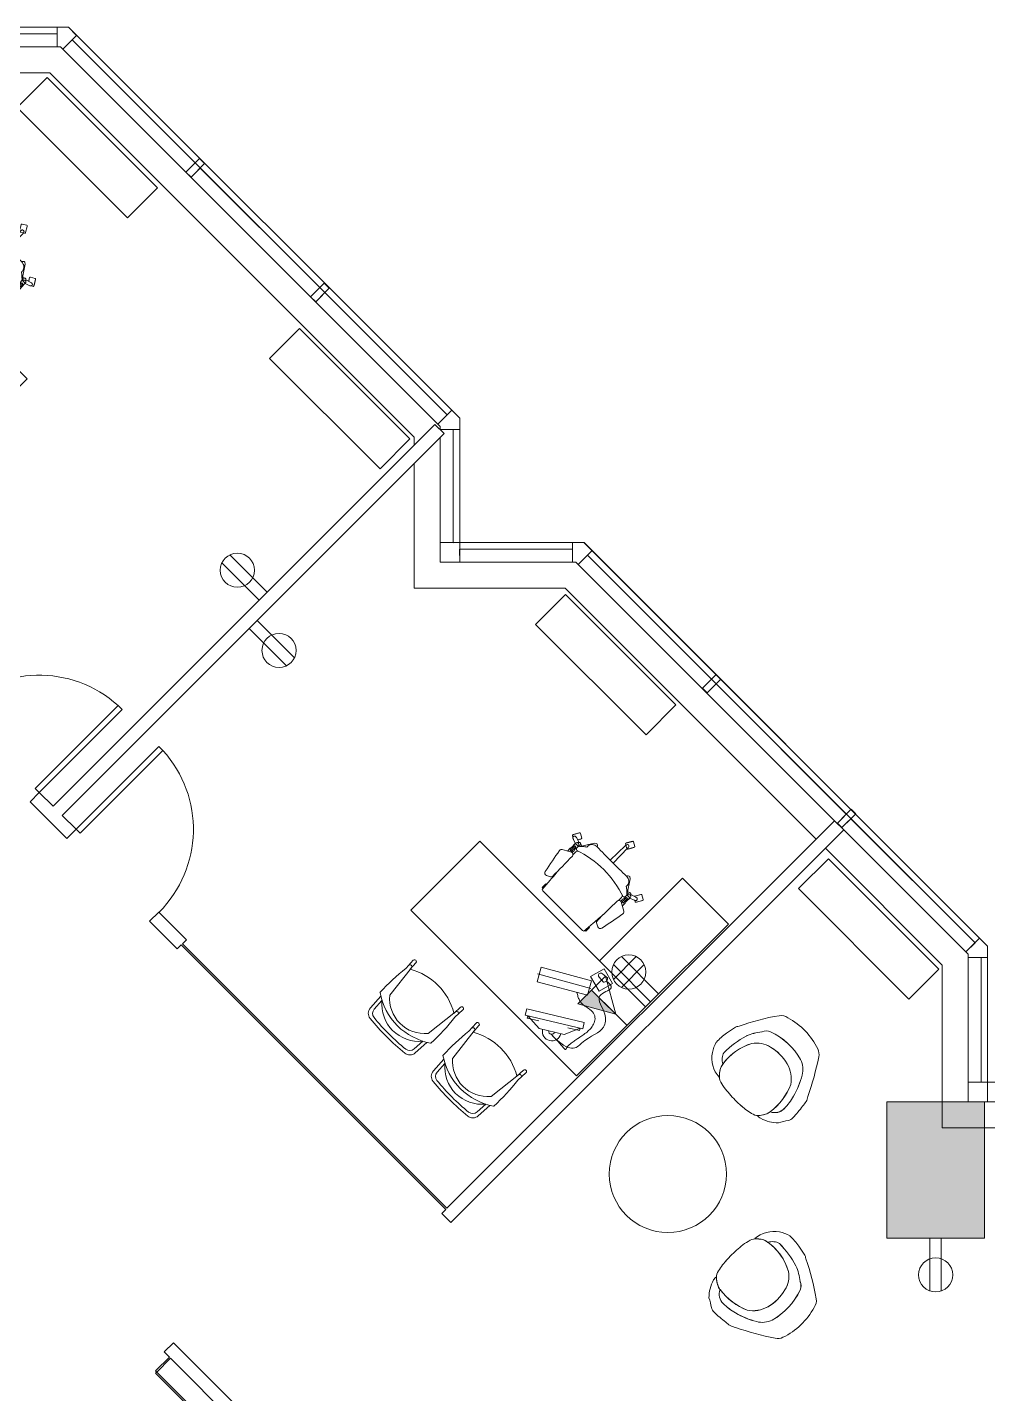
# Model space of a CAD drawing. Header units: inches. Extents: x 1 to 4591, y -953 to 1388.
# Drawn here: x 2935.6 to 3230.8, y 283 to 703.1 of the extents above; entities that cross this region are included whole.
import ezdxf

# ---------------------------------------------------------------- set-up
doc = ezdxf.new("R2010")
doc.units = ezdxf.units.IN
doc.header["$MEASUREMENT"] = 0
for name, color, linetype, lineweight in [('4th Floor Revit Background_dwg', 8, 'Continuous', 9), ('8309_BB$0$BB_COL_FILL', 7, 'Continuous', 9), ('A-ANNO-NOTE', 131, 'Continuous', 20), ('A-DOOR', 31, 'Continuous', 9), ('A-EXIST-GLAZ', 7, 'Continuous', 9), ('A-EXIST-WALL-INT', 7, 'Continuous', 9), ('A-FLOR', 192, 'Continuous', 13), ('A-WALL', 113, 'Continuous', 50), ('I-FURN', 30, 'Continuous', 9), ('I-WALL', 2, 'Continuous', 9), ('M-EXIST-HEAT', 7, 'Continuous', 9)]:
    doc.layers.add(name, color=color, linetype=linetype, lineweight=lineweight)

# ---------------------------------------------------------------- blocks, each defined once
blk = doc.blocks.new('Table - Circle - Adjustable Size - Table - Circle - Adjustable Size-1801203-4th Floor New Construction - Tel_Data_Elec Plan')
at = {"layer": 'I-FURN'}
blk.add_circle((0, 0), 18, dxfattribs=at)
blk = doc.blocks.new('Chairs - Lounge 4-553625-4th Floor New Construction - Tel_Data_Elec Plan')
at = {"layer": 'I-FURN'}
for p, q in [((-9.08, -12.7), (-8.33, -13.61)), ((-8.33, -13.61), (-8.3, -13.64))]:
    blk.add_line(p, q, dxfattribs=at)
for centre, radius, start, end in [((45.23, -25.8), 66.26, 144.3918, 155.3949), ((-5.77, 10.73), 3.52, 98.3874, 144.3918), ((-0.05, -6.51), 21.65, 71.0188, 106.742), ((5.77, 10.42), 3.74, 33.4312, 71.0188), ((0.05, -11.59), 20.25, 74.1406, 110.3529), ((0.05, -11.6), 20.25, 74.1406, 110.3529), ((-74.25, -42.41), 99.63, 26.1433, 33.4312), ((3.77, -4.76), 16.28, 140.8002, 158.494), ((3.78, -4.76), 16.28, 140.8002, 158.494), ((-5.92, 4.49), 3.1, 110.3529, 160.4376), ((-5.91, 4.48), 3.1, 110.3529, 160.4376), ((-0.06, -9.81), 14.35, 75.2531, 104.7355), ((-0.05, -9.81), 14.35, 75.2531, 104.7355), ((3.33, 1.33), 6.93, 30.5878, 71.0324), ((3.33, 1.33), 6.93, 30.5878, 71.0324), ((-13.03, -8.34), 25.94, 15.0461, 30.5878), ((-13.04, -8.34), 25.94, 15.0461, 30.5878), ((-130.41, 20.01), 116.35, 348.8783, 350.3362), ((-13.42, 0.09), 2.33, 133.1703, 170.3362), ((19.8, -7.82), 32.45, 163.841, 178.866), ((19.81, -7.83), 32.45, 163.841, 178.866), ((6.22, -7.25), 16.79, 151.2669, 192.7111), ((6.22, -7.26), 16.79, 151.2669, 189.3622), ((-2, -3.64), 7.89, 102.5049, 145.6069), ((-1.99, -3.64), 7.89, 102.5049, 145.6069), ((1.2, -4.91), 9.29, 34.3536, 75.0604), ((1.21, -4.91), 9.29, 34.3536, 75.0604), ((-9.13, -7.49), 19.63, 352.8428, 23.4985), ((-9.13, -7.5), 19.63, 352.5474, 23.4985), ((10.43, -1.65), 5.7, 358.8768, 33.473), ((-0.26, -5.58), 16.29, 168.8783, 183.7461), ((-6.59, -6.61), 19.28, 0.8133, 15.0461), ((-6.6, -6.61), 19.28, 0.8133, 15.0461), ((-24.87, -7.87), 41.45, 1.9963, 8.4684), ((-6.51, -3.96), 10.37, 194.9898, 213.6359), ((-8.33, -5.99), 4.48, 195.4776, 243.256), ((-8.32, -5.99), 4.48, 195.4776, 243.1464), ((8.68, -6.4), 4.01, 294.5132, 0.8133), ((8.67, -6.39), 4.01, 294.816, 0.8133), ((32.03, -18.99), 19.35, 145.4713, 154.4495), ((13.9, -6.52), 2.66, 325.4713, 1.9963), ((-7.76, -4.79), 8.87, 213.6359, 266.4655), ((-6.26, -9.72), 4.09, 183.7158, 226.5658), ((-3.59, -8.11), 7.16, 203.3216, 236.8804), ((1.35, -7.04), 9.64, 316.6128, 331.4668), ((4.47, -9.06), 5.94, 318.1987, 351.4746), ((6.49, -2.59), 11.41, 286.059, 315.1062), ((5.74, -9.43), 4.65, 331.4668, 352.5282), ((-1.92, 2.36), 17.39, 251.2811, 268.2874), ((0.28, 18.78), 33.92, 265.4045, 274.2799), ((1.79, 4.76), 19.82, 272.9374, 285.6493), ((6.23, -11.27), 3.19, 286.597, 326.7992), ((8.74, -10.4), 3.28, 263.4518, 286.059)]:
    blk.add_arc(centre, radius, start, end, dxfattribs=at)
blk = doc.blocks.new('Single-Flush - 36_ x 96_-1532445-4th Floor New Construction - Tel_Data_Elec Plan')
at = {"layer": 'A-DOOR', "color": 250, "lineweight": 20}
for p, q in [((16.25, 2), (16.25, 38.02)), ((18, 38.02), (16.25, 38.02)), ((18, 2), (18, 38.02)), ((18, 2), (16.25, 2))]:
    blk.add_line(p, q, dxfattribs=at)
at = {"layer": 'A-DOOR'}
blk.add_arc((18, 2), 36.07, 92.7812, 180, dxfattribs=at)
blk = doc.blocks.new('Single-Flush - 36_ x 96_-1525938-4th Floor New Construction - Tel_Data_Elec Plan')
at = {"layer": 'A-DOOR', "color": 250, "lineweight": 20}
for p, q in [((16.25, -2), (16.25, -38.02)), ((18, -2), (16.25, -2)), ((18, -2), (18, -38.02)), ((18, -38.02), (16.25, -38.02))]:
    blk.add_line(p, q, dxfattribs=at)
at = {"layer": 'A-DOOR'}
blk.add_arc((18, -2), 36.07, 180, 267.2188, dxfattribs=at)
blk = doc.blocks.new('Office Desk Groups - Office Desk 1-562618-4th Floor New Construction - Tel_Data_Elec Plan')
at = {"layer": 'I-FURN'}
for p, q in [((-36, 36), (-36, 0)), ((-16, 36), (-36, 36)), ((-16, 0), (-16, 36)), ((2.22, 30.42), (1.16, 32.26)), ((1.17, 32.16), (1.2, 32.18)), ((2.13, 30.49), (1.17, 32.16)), ((1.23, 32.53), (2.52, 33.28)), ((2.17, 30.51), (2.13, 30.49)), ((2.28, 24.2), (2.42, 30.74)), ((3.45, 30.9), (2.49, 30.35)), ((2.79, 33.2), (3.85, 31.37)), ((2.84, 33.12), (2.87, 33.14)), ((2.87, 33.14), (3.84, 31.47)), ((3.78, 31.09), (3.45, 30.9)), ((3.6, 24.2), (3.46, 30.74)), ((3.84, 31.47), (3.8, 31.45)), ((-11.16, 20.71), (-12.22, 22.54)), ((-12.2, 22.44), (-12.17, 22.46)), ((-11.24, 20.77), (-12.2, 22.44)), ((-12.14, 22.82), (-10.85, 23.56)), ((-10.58, 23.49), (-9.52, 21.65)), ((-10.53, 23.41), (-10.5, 23.43)), ((-10.5, 23.43), (-9.53, 21.75)), ((-8.31, 21.25), (-9.97, 21.75)), ((-9.53, 21.75), (-9.57, 21.73)), ((-8.16, 21.4), (-8.77, 20.78)), ((-6.97, 21.15), (-7.88, 21.44)), ((-7.32, 20.61), (-4.77, 24.49)), ((-4.77, 24.49), (-4.26, 24.91)), ((10.65, 24.49), (10.13, 24.91)), ((13.2, 20.61), (10.65, 24.49)), ((12.84, 21.15), (13.75, 21.44)), ((14.03, 21.4), (14.64, 20.78)), ((14.19, 21.25), (15.84, 21.75)), ((15.11, 21.53), (14.53, 22.54)), ((14.54, 22.44), (14.58, 22.46)), ((15.08, 21.51), (14.54, 22.44)), ((14.6, 22.82), (15.89, 23.56)), ((16.16, 23.49), (17.22, 21.65)), ((16.21, 23.41), (16.25, 23.43)), ((16.25, 23.43), (17.21, 21.75)), ((17.15, 21.38), (16.69, 21.11)), ((17.21, 21.75), (17.18, 21.73)), ((-11.2, 20.79), (-11.24, 20.77)), ((-10.51, 20.85), (-10.88, 20.63)), ((-8.94, 20.28), (-10.29, 20.75)), ((-9.01, 18.07), (-8.99, 16.92)), ((-8.91, 18.55), (-8.94, 20.36)), ((-8.86, 20.33), (-8.87, 19.4)), ((-8.87, 19.4), (-8.53, 19.4)), ((-7.56, 20.33), (-8.86, 20.33)), ((-8.57, 18.91), (-8.56, 17.65)), ((-8.53, 19.67), (-8.53, 17.7)), ((-8.07, 19.67), (-8.53, 19.67)), ((-8.07, 17.73), (-8.07, 19.67)), ((-8.07, 19.39), (-7.53, 19.39)), ((-8.04, 18.93), (-8.06, 17.7)), ((-7.74, 18.63), (-7.75, 19.39)), ((-7.63, 18.4), (-7.61, 18.07)), ((-7.61, 18.07), (-7.62, 17.56)), ((-7.34, 20.57), (-7.32, 20.61)), ((-6.98, 18.3), (-6.99, 17.3)), ((12.86, 18.3), (12.87, 17.3)), ((13.22, 20.57), (13.2, 20.61)), ((13.95, 19.39), (13.41, 19.39)), ((13.44, 20.33), (14.73, 20.33)), ((13.5, 18.4), (13.49, 18.07)), ((13.49, 18.07), (13.5, 17.56)), ((13.61, 18.63), (13.62, 19.39)), ((13.91, 18.93), (13.93, 17.7)), ((13.95, 19.67), (14.4, 19.67)), ((13.95, 17.73), (13.95, 19.67)), ((14.4, 19.67), (14.4, 17.7)), ((14.74, 19.4), (14.4, 19.4)), ((14.44, 18.91), (14.44, 17.65)), ((14.73, 20.33), (14.74, 19.4)), ((14.78, 18.55), (14.81, 20.36)), ((14.81, 20.28), (16.17, 20.75)), ((14.88, 18.07), (14.87, 16.92)), ((-6.56, 5.03), (-6.41, 5.03)), ((-6.56, 3.46), (-6.56, 5.03)), ((-6.41, 5.03), (-6.41, 3.46)), ((-6.4, 6.79), (-6.13, 3)), ((12.01, 3), (12.28, 6.79)), ((12.28, 5.03), (12.28, 3.46)), ((12.44, 5.03), (12.28, 5.03)), ((12.44, 3.46), (12.44, 5.03)), ((-6.41, 3.46), (-6.56, 3.46)), ((-6.13, 3), (-5.67, 2.87)), ((-5.67, 2.87), (11.55, 2.87)), ((11.55, 2.87), (12.01, 3)), ((12.28, 3.46), (12.44, 3.46)), ((-36, 0), (-16, 0)), ((-36, 0), (-36, -30)), ((36, 0), (-36, 0)), ((-23.75, -2.08), (-18.72, -0.7)), ((-22.48, -6.72), (-23.75, -2.08)), ((-21.46, -3.8), (-19.5, -3.62)), ((-19.46, -2.22), (-21.4, -1.92)), ((-18.72, -0.7), (-17.45, -5.34)), ((36, -30), (36, 0)), ((-17.45, -5.34), (-22.48, -6.72)), ((-20.86, -10.1), (-18.53, -6.07)), ((-5.33, -16.35), (-20.07, -7.94)), ((-18.53, -6.07), (-4.67, -14.07)), ((-7, -18.11), (-20.86, -10.1)), ((-26.03, -16.73), (-27.08, -18.43)), ((-10.6, -26.26), (-26.03, -16.73)), ((-4.67, -14.07), (-7, -18.11)), ((-27.08, -18.43), (-11.65, -27.96)), ((-26.8, -19.46), (-26.42, -18.84)), ((-23.63, -21.42), (-26.8, -19.46)), ((-26.42, -18.84), (-24.3, -23.68)), ((-24.3, -23.68), (-17.59, -27.82)), ((-17.59, -27.82), (-12.31, -27.55)), ((-12.69, -28.17), (-15.87, -26.21)), ((-12.31, -27.55), (-12.69, -28.17)), ((-11.65, -27.96), (-10.6, -26.26)), ((-36, -30), (36, -30)), ((-24.36, -40.36), (-24.19, -43.67)), ((-23.24, -40.3), (-23.1, -43)), ((-3.84, -40.3), (-3.98, -43)), ((-2.72, -40.36), (-2.89, -43.67)), ((3.02, -40.36), (3.19, -43.67)), ((4.14, -40.3), (4.28, -43)), ((23.53, -40.3), (23.39, -43)), ((24.66, -40.36), (24.48, -43.67)), ((-23.13, -42.4), (-21.88, -53.04)), ((-3.95, -42.4), (-5.2, -53.04)), ((4.25, -42.4), (5.5, -53.04)), ((23.42, -42.4), (22.17, -53.04)), ((-23.56, -55.25), (-23.31, -60.03)), ((-22.4, -55.89), (-22.21, -59.45)), ((-4.68, -55.89), (-4.87, -59.45)), ((-3.52, -55.25), (-3.77, -60.03)), ((3.82, -55.25), (4.07, -60.03)), ((4.98, -55.89), (5.16, -59.45)), ((22.7, -55.89), (22.51, -59.45)), ((23.85, -55.25), (23.61, -60.03))]:
    blk.add_line(p, q, dxfattribs=at)
for centre, radius, start, end in [((1.33, 32.36), 0.2, 120, 210), ((2.39, 30.52), 0.2, 209.8466, 275.235), ((2.39, 30.52), 0.2, 275.235, 299.8607), ((3.94, 30.71), 1.53, 164.4505, 178.7927), ((3.03, 30.97), 0.583, 134.254, 164.4505), ((2.62, 33.1), 0.2, 30, 120.1357), ((2.94, 31.06), 0.445, 45.7229, 134.2771), ((2.84, 30.97), 0.583, 15.5495, 45.746), ((1.93, 30.71), 1.53, 1.2073, 15.5495), ((3.68, 31.27), 0.2, 299.8643, 30), ((-12.04, 22.64), 0.2, 119.832, 210), ((-10.43, 21.35), 0.445, 117.8208, 206.0638), ((-10.75, 23.39), 0.2, 30, 120), ((-10.31, 21.41), 0.583, 206.0911, 236.3507), ((-10.37, 21.23), 0.583, 87.4248, 117.8208), ((-10.41, 20.28), 1.53, 73.2073, 87.502), ((-9.69, 21.55), 0.2, 15.1327, 29.8705), ((-7.98, 21.13), 0.323, 29.6621, 124.4716), ((-8.44, 20.75), 0.922, 9.6607, 36.4682), ((-10.83, 25.13), 5.75, 305.3709, 317.4948), ((-2.8, 17.21), 5.54, 121.0187, 133.18), ((-20.88, 22.9), 15.26, 356.4473, 358.5687), ((-3.38, 22.1), 2.29, 134.5977, 169.3918), ((-3.26, 21.43), 2.87, 95.705, 127.0086), ((-4.41, 23.8), 1.12, 25.6219, 82.0752), ((2.94, 269.32), 245.12, 268.4848, 271.5152), ((10.28, 23.8), 1.12, 97.9248, 154.3781), ((9.13, 21.43), 2.87, 52.9914, 84.295), ((9.26, 22.1), 2.29, 10.6082, 45.4023), ((26.76, 22.9), 15.26, 181.4313, 183.5527), ((8.67, 17.21), 5.54, 46.82, 58.9813), ((16.71, 25.13), 5.75, 222.5052, 234.6291), ((14.31, 20.75), 0.922, 143.5318, 170.3393), ((13.85, 21.13), 0.323, 55.5284, 150.3379), ((14.7, 22.64), 0.2, 119.8879, 210), ((16.29, 20.28), 1.53, 92.498, 106.7927), ((15.99, 23.39), 0.2, 30, 120), ((16.25, 21.23), 0.583, 62.1792, 92.5752), ((16.19, 21.41), 0.583, 303.4497, 333.9089), ((16.31, 21.35), 0.445, 333.9362, 62.1792), ((17.05, 21.55), 0.2, 300, 30.2094), ((-10.98, 20.81), 0.2, 210, 299.888), ((-9.79, 22.2), 1.53, 236.4124, 250.7927), ((4.23, -7.95), 28.17, 115.3981, 121.4567), ((-8.12, 18.14), 0.887, 120.1857, 184.8367), ((-8.34, 20.37), 0.593, 84.0219, 180.9117), ((-8.27, 17.21), 0.533, 66.9672, 123.7509), ((-8.27, 17.27), 0.5, 67.0573, 121.4674), ((-8.42, 20.31), 0.657, 1.3207, 77.9642), ((-8.55, 18.11), 0.971, 17.6225, 57.9495), ((-7.54, 16.85), 0.711, 2.0473, 115.4842), ((-6.62, 19.89), 1.04, 148.1398, 233.8639), ((-8.76, 20.66), 1.25, 346.3769, 10.9189), ((2.94, -10.67), 31.42, 71.1164, 108.8836), ((-5.15, 18.21), 1.84, 146.599, 177.2887), ((-162.31, 11.32), 155.58, 358.8191, 2.0473), ((11.03, 18.21), 1.84, 2.7113, 33.401), ((168.19, 11.32), 155.58, 177.9527, 181.1809), ((13.42, 16.85), 0.711, 64.5158, 177.9527), ((12.49, 19.89), 1.04, 306.1361, 31.8602), ((14.63, 20.66), 1.25, 169.0811, 193.6231), ((14.43, 18.11), 0.971, 122.0505, 162.3775), ((14.29, 20.31), 0.657, 102.0358, 178.6793), ((1.64, -7.95), 28.17, 58.5497, 64.6019), ((14.14, 17.21), 0.533, 56.2491, 113.0328), ((14.14, 17.27), 0.5, 58.5326, 112.9427), ((14.22, 20.37), 0.593, 359.0883, 95.9781), ((14, 18.14), 0.887, 355.1633, 59.8143), ((15.66, 22.2), 1.53, 289.2073, 303.5114), ((-10.08, 15.44), 0.749, 121.5732, 189.0231), ((163.02, 43.86), 176.17, 189.3216, 191.8621), ((-157.15, 43.86), 176.17, 348.1407, 350.6784), ((15.95, 15.44), 0.749, 350.9769, 58.6662), ((258.68, 28.75), 265.99, 183.7702, 184.7367), ((-252.8, 28.75), 265.99, 355.2633, 356.2298), ((-8.54, 7.83), 0.859, 192.1424, 292.8427), ((-12.14, 16.39), 10.15, 292.7913, 299.9233), ((-7.38, 8.13), 0.615, 299.9233, 358.8191), ((-5.85, 5.21), 0.589, 197.5488, 225.5119), ((11.72, 5.21), 0.589, 314.4881, 342.4512), ((13.26, 8.13), 0.615, 181.1809, 240.0767), ((18.01, 16.39), 10.15, 240.0767, 247.2087), ((14.42, 7.83), 0.859, 247.1573, 348.4211), ((-5.85, 3.28), 0.589, 125.1062, 162.4512), ((11.72, 3.28), 0.589, 17.5488, 54.8938), ((-20.73, -2.88), 1.17, 124.8247, 231.514), ((-19.4, -2.93), 0.703, 261.9725, 94.3662), ((-20.94, -25.75), 2.88, 148.3037, 328.3037), ((-20.94, -25.75), 0.885, 148.3037, 328.3037), ((-23.8, -40.33), 0.562, 2.9778, 182.9778), ((-23.69, -42.45), 0.572, 355.8841, 161.2764), ((-13.54, -59.54), 19.11, 60.1223, 119.8777), ((-3.39, -42.44), 0.567, 14.9433, 184.8841), ((-3.28, -40.33), 0.562, 357.0222, 177.0222), ((3.58, -40.33), 0.562, 2.9778, 182.9778), ((3.68, -42.45), 0.572, 355.8841, 161.2764), ((13.84, -59.54), 19.11, 60.1223, 119.8777), ((23.98, -42.44), 0.567, 14.9433, 184.8841), ((24.09, -40.33), 0.563, 357.0222, 177.0222), ((47.43, -51.82), 72.08, 173.5103, 182.1673), ((-74.51, -51.82), 72.08, 357.8327, 6.4897), ((74.81, -51.82), 72.08, 173.5103, 182.1673), ((-47.14, -51.82), 72.08, 357.8327, 6.4897), ((-24.47, -54.52), 0.125, 190.6864, 235.967), ((-21.75, -53.03), 0.125, 186.4009, 220.1387), ((-13.53, -46.09), 10.88, 220.1387, 269.938), ((-13.55, -46.09), 10.88, 270.062, 319.8613), ((-5.33, -53.03), 0.125, 319.8613, 353.5991), ((-2.6, -54.52), 0.125, 304.033, 349.3136), ((2.9, -54.52), 0.125, 190.6864, 235.967), ((5.62, -53.03), 0.125, 186.4009, 220.1387), ((13.85, -46.09), 10.88, 220.1387, 269.938), ((13.82, -46.09), 10.88, 270.062, 319.8613), ((22.05, -53.03), 0.125, 319.8613, 353.5991), ((24.77, -54.52), 0.125, 304.033, 349.3136), ((-13.34, -38.03), 20.02, 235.967, 269.4206), ((-13.4, -48.43), 11.69, 219.6744, 269.3381), ((-13.74, -38.03), 20.02, 270.5794, 304.033), ((-13.67, -48.43), 11.69, 270.6619, 320.3256), ((14.04, -38.03), 20.02, 235.967, 269.4206), ((13.97, -48.43), 11.69, 219.6744, 269.3381), ((13.63, -38.03), 20.02, 270.5794, 304.033), ((13.7, -48.43), 11.69, 270.6619, 320.3256), ((-20.81, -59.91), 2.5, 182.9778, 264.2145), ((-20.22, -59.35), 2, 182.9778, 264.2191), ((-13.44, 12.82), 75.59, 264.2145, 269.9285), ((-13.44, 7.53), 69.22, 264.2191, 269.9219), ((-13.63, 7.53), 69.22, 270.0781, 275.7809), ((-13.63, 12.82), 75.59, 270.0715, 275.7855), ((-6.86, -59.35), 2, 275.7809, 357.0222), ((-6.27, -59.91), 2.5, 275.7855, 357.0222), ((6.56, -59.91), 2.5, 182.9778, 264.2145), ((7.16, -59.35), 2, 182.9778, 264.2191), ((13.93, 12.82), 75.59, 264.2145, 269.9285), ((13.93, 7.53), 69.22, 264.2191, 269.9219), ((13.74, 7.53), 69.22, 270.0781, 275.7809), ((13.74, 12.82), 75.59, 270.0715, 275.7855), ((20.51, -59.35), 2, 275.7809, 357.0222), ((21.11, -59.91), 2.5, 275.7855, 357.0222)]:
    blk.add_arc(centre, radius, start, end, dxfattribs=at)
for points, knots in [([(-21.43, -26.49), (-30.11, -26.7), (-29.36, -19.53), (-32.64, -14.29), (-28.66, -9.55), (-21.77, -8.98), (-25.67, -2.68), (-23.02, -2.75), (-21.9, -2.85)], [0, 0, 0, 0, 4.203758, 11.310205, 15.301003, 21.109862, 25.639067, 29.008441, 29.008441, 29.008441, 29.008441]), ([(-21.43, -26.49), (-21.7, -26.49), (-22.24, -26.5), (-23.05, -26.52), (-23.85, -26.55), (-24.52, -26.57), (-25.06, -26.6), (-25.47, -26.62), (-25.87, -26.65), (-26.2, -26.67), (-26.47, -26.68), (-26.67, -26.7), (-26.88, -26.71), (-27.08, -26.73), (-27.25, -26.74), (-27.38, -26.74), (-27.48, -26.74), (-27.58, -26.74), (-27.67, -26.74), (-27.74, -26.74), (-27.79, -26.74), (-27.83, -26.73), (-27.86, -26.71), (-27.87, -26.7), (-27.89, -26.69), (-27.91, -26.66), (-27.92, -26.63), (-27.93, -26.61), (-27.93, -26.6), (-27.93, -26.57), (-27.92, -26.54), (-27.91, -26.5), (-27.88, -26.44), (-27.86, -26.37), (-27.83, -26.29), (-27.8, -26.21), (-27.77, -26.13), (-27.75, -26.05), (-27.72, -25.97), (-27.7, -25.86), (-27.66, -25.66), (-27.63, -25.38), (-27.63, -25.03), (-27.65, -24.69), (-27.68, -24.35), (-27.74, -23.9), (-27.84, -23.33), (-27.96, -22.66), (-28.09, -21.99), (-28.23, -21.28), (-28.38, -20.54), (-28.52, -19.76), (-28.64, -18.98), (-28.73, -18.19), (-28.78, -17.4), (-28.75, -16.34), (-28.56, -15.26), (-28.12, -14.24), (-27.6, -13.53), (-27.02, -13.07), (-26.5, -12.81), (-25.94, -12.64), (-25.21, -12.58), (-24.04, -12.7), (-22.99, -12.95), (-22, -13.09), (-21.48, -13.12), (-21.07, -13.1), (-20.66, -13.04), (-20.16, -12.92), (-19.58, -12.7), (-18.84, -12.33), (-18.31, -12.01), (-17.96, -11.78)], [0, 0, 0, 0, 0.067284, 0.134569, 0.201853, 0.269138, 0.30278, 0.336422, 0.370065, 0.403707, 0.420528, 0.437349, 0.45417, 0.470991, 0.487812, 0.496223, 0.504633, 0.513044, 0.521455, 0.52566, 0.529865, 0.53407, 0.536173, 0.537224, 0.538276, 0.541842, 0.545408, 0.546299, 0.547191, 0.548974, 0.55254, 0.556106, 0.559673, 0.566805, 0.573937, 0.581069, 0.588202, 0.595334, 0.602466, 0.609598, 0.623863, 0.652392, 0.680921, 0.70945, 0.737979, 0.766508, 0.823567, 0.880625, 0.937683, 0.994741, 1.060748, 1.126755, 1.192761, 1.258768, 1.324774, 1.390781, 1.522794, 1.595685, 1.668576, 1.741467, 1.777913, 1.814358, 1.887249, 1.96014, 2.105922, 2.157559, 2.209196, 2.235015, 2.260833, 2.312471, 2.364108, 2.415745, 2.519019, 2.519019, 2.519019, 2.519019])]:
    blk.add_open_spline(points, degree=3, knots=knots, dxfattribs=at)
blk = doc.blocks.new('Office Desk Groups - Office Desk 1-1537641-4th Floor New Construction - Tel_Data_Elec Plan')
at = {"layer": 'I-FURN'}
for p, q in [((-23.56, 55.25), (-23.31, 60.03)), ((-22.4, 55.89), (-22.21, 59.45)), ((-4.68, 55.89), (-4.87, 59.45)), ((-3.52, 55.25), (-3.77, 60.03)), ((3.82, 55.25), (4.07, 60.03)), ((4.98, 55.89), (5.16, 59.45)), ((22.7, 55.89), (22.51, 59.45)), ((23.85, 55.25), (23.61, 60.03)), ((-23.13, 42.4), (-21.88, 53.04)), ((-3.95, 42.4), (-5.2, 53.04)), ((4.25, 42.4), (5.5, 53.04)), ((23.42, 42.4), (22.17, 53.04)), ((-24.36, 40.36), (-24.19, 43.67)), ((-23.24, 40.3), (-23.1, 43)), ((-3.84, 40.3), (-3.98, 43)), ((-2.72, 40.36), (-2.89, 43.67)), ((3.02, 40.36), (3.19, 43.67)), ((4.14, 40.3), (4.28, 43)), ((23.53, 40.3), (23.39, 43)), ((24.66, 40.36), (24.48, 43.67)), ((-36, 0), (-36, 30)), ((-36, 30), (36, 30)), ((36, 30), (36, 0)), ((-27.08, 18.43), (-11.65, 27.96)), ((-10.6, 26.26), (-26.03, 16.73)), ((-24.3, 23.68), (-17.59, 27.82)), ((-17.59, 27.82), (-12.31, 27.55)), ((-12.69, 28.17), (-15.87, 26.21)), ((-12.31, 27.55), (-12.69, 28.17)), ((-11.65, 27.96), (-10.6, 26.26)), ((-23.63, 21.42), (-26.8, 19.46)), ((-26.42, 18.84), (-24.3, 23.68)), ((-26.03, 16.73), (-27.08, 18.43)), ((-26.8, 19.46), (-26.42, 18.84)), ((-7, 18.11), (-20.86, 10.1)), ((-4.67, 14.07), (-7, 18.11)), ((-5.33, 16.35), (-20.07, 7.94)), ((-18.53, 6.07), (-4.67, 14.07)), ((-20.86, 10.1), (-18.53, 6.07)), ((-22.48, 6.72), (-23.75, 2.08)), ((-17.45, 5.34), (-22.48, 6.72)), ((-18.72, 0.7), (-17.45, 5.34)), ((-36, -36), (-36, 0)), ((-36, 0), (-16, 0)), ((36, 0), (-36, 0)), ((-23.75, 2.08), (-18.72, 0.7)), ((-21.46, 3.8), (-19.5, 3.62)), ((-19.46, 2.22), (-21.4, 1.92)), ((-16, 0), (-16, -36)), ((-6.56, -3.46), (-6.56, -5.03)), ((-6.41, -3.46), (-6.56, -3.46)), ((-6.41, -5.03), (-6.41, -3.46)), ((-6.4, -6.79), (-6.13, -3)), ((-6.13, -3), (-5.67, -2.87)), ((-5.67, -2.87), (11.55, -2.87)), ((11.55, -2.87), (12.01, -3)), ((12.01, -3), (12.28, -6.79)), ((12.28, -5.03), (12.28, -3.46)), ((12.28, -3.46), (12.44, -3.46)), ((12.44, -3.46), (12.44, -5.03)), ((-6.56, -5.03), (-6.41, -5.03)), ((12.44, -5.03), (12.28, -5.03)), ((-11.16, -20.71), (-12.22, -22.54)), ((-11.24, -20.77), (-12.2, -22.44)), ((-11.2, -20.79), (-11.24, -20.77)), ((-10.51, -20.85), (-10.88, -20.63)), ((-8.94, -20.28), (-10.29, -20.75)), ((-9.01, -18.07), (-8.99, -16.92)), ((-8.91, -18.55), (-8.94, -20.36)), ((-8.87, -19.4), (-8.53, -19.4)), ((-8.86, -20.33), (-8.87, -19.4)), ((-7.56, -20.33), (-8.86, -20.33)), ((-8.16, -21.4), (-8.77, -20.78)), ((-8.57, -18.91), (-8.56, -17.65)), ((-8.53, -19.67), (-8.53, -17.7)), ((-8.07, -19.67), (-8.53, -19.67)), ((-8.07, -17.73), (-8.07, -19.67)), ((-8.07, -19.39), (-7.53, -19.39)), ((-8.04, -18.93), (-8.06, -17.7)), ((-7.74, -18.63), (-7.75, -19.39)), ((-7.63, -18.4), (-7.61, -18.07)), ((-7.61, -18.07), (-7.62, -17.56)), ((-7.34, -20.57), (-7.32, -20.61)), ((-7.32, -20.61), (-4.77, -24.49)), ((-6.98, -18.3), (-6.99, -17.3)), ((13.2, -20.61), (10.65, -24.49)), ((12.86, -18.3), (12.87, -17.3)), ((13.22, -20.57), (13.2, -20.61)), ((13.95, -19.39), (13.41, -19.39)), ((13.44, -20.33), (14.73, -20.33)), ((13.49, -18.07), (13.5, -17.56)), ((13.5, -18.4), (13.49, -18.07)), ((13.61, -18.63), (13.62, -19.39)), ((13.91, -18.93), (13.93, -17.7)), ((13.95, -17.73), (13.95, -19.67)), ((13.95, -19.67), (14.4, -19.67)), ((14.03, -21.4), (14.64, -20.78)), ((14.4, -19.67), (14.4, -17.7)), ((14.74, -19.4), (14.4, -19.4)), ((14.44, -18.91), (14.44, -17.65)), ((14.73, -20.33), (14.74, -19.4)), ((14.78, -18.55), (14.81, -20.36)), ((14.81, -20.28), (16.17, -20.75)), ((14.88, -18.07), (14.87, -16.92)), ((-12.2, -22.44), (-12.17, -22.46)), ((-12.14, -22.82), (-10.85, -23.56)), ((-10.58, -23.49), (-9.52, -21.65)), ((-10.53, -23.41), (-10.5, -23.43)), ((-10.5, -23.43), (-9.53, -21.75)), ((-8.31, -21.25), (-9.97, -21.75)), ((-9.53, -21.75), (-9.57, -21.73)), ((-6.97, -21.15), (-7.88, -21.44)), ((-4.77, -24.49), (-4.26, -24.91)), ((2.28, -24.2), (2.42, -30.74)), ((3.6, -24.2), (3.46, -30.74)), ((10.65, -24.49), (10.13, -24.91)), ((12.84, -21.15), (13.75, -21.44)), ((14.19, -21.25), (15.84, -21.75)), ((15.11, -21.53), (14.53, -22.54)), ((15.08, -21.51), (14.54, -22.44)), ((14.54, -22.44), (14.58, -22.46)), ((14.6, -22.82), (15.89, -23.56)), ((16.16, -23.49), (17.22, -21.65)), ((16.21, -23.41), (16.25, -23.43)), ((16.25, -23.43), (17.21, -21.75)), ((17.15, -21.38), (16.69, -21.11)), ((17.21, -21.75), (17.18, -21.73)), ((2.22, -30.42), (1.16, -32.26)), ((2.13, -30.49), (1.17, -32.16)), ((1.17, -32.16), (1.2, -32.18)), ((1.23, -32.53), (2.52, -33.28)), ((2.17, -30.51), (2.13, -30.49)), ((3.45, -30.9), (2.49, -30.35)), ((2.79, -33.2), (3.85, -31.37)), ((2.84, -33.12), (2.87, -33.14)), ((2.87, -33.14), (3.84, -31.47)), ((3.78, -31.09), (3.45, -30.9)), ((3.84, -31.47), (3.8, -31.45)), ((-16, -36), (-36, -36))]:
    blk.add_line(p, q, dxfattribs=at)
for centre, radius, start, end in [((-20.81, 59.91), 2.5, 95.7855, 177.0222), ((-13.4, 48.43), 11.69, 90.6619, 140.3256), ((-20.22, 59.35), 2, 95.7809, 177.0222), ((-13.44, -12.82), 75.59, 90.0715, 95.7855), ((-13.44, -7.53), 69.22, 90.0781, 95.7809), ((-13.63, -12.82), 75.59, 84.2145, 89.9285), ((-13.63, -7.53), 69.22, 84.2191, 89.9219), ((-13.67, 48.43), 11.69, 39.6744, 89.3381), ((-6.86, 59.35), 2, 2.9778, 84.2191), ((-6.27, 59.91), 2.5, 2.9778, 84.2145), ((6.56, 59.91), 2.5, 95.7855, 177.0222), ((13.97, 48.43), 11.69, 90.6619, 140.3256), ((7.16, 59.35), 2, 95.7809, 177.0222), ((13.93, -12.82), 75.59, 90.0715, 95.7855), ((13.93, -7.53), 69.22, 90.0781, 95.7809), ((13.74, -12.82), 75.59, 84.2145, 89.9285), ((13.74, -7.53), 69.22, 84.2191, 89.9219), ((13.7, 48.43), 11.69, 39.6744, 89.3381), ((20.51, 59.35), 2, 2.9778, 84.2191), ((21.11, 59.91), 2.5, 2.9778, 84.2145), ((-24.47, 54.52), 0.125, 124.033, 169.3136), ((-13.34, 38.03), 20.02, 90.5794, 124.033), ((-13.53, 46.09), 10.88, 90.062, 139.8613), ((-13.74, 38.03), 20.02, 55.967, 89.4206), ((-13.55, 46.09), 10.88, 40.1387, 89.938), ((-2.6, 54.52), 0.125, 10.6864, 55.967), ((2.9, 54.52), 0.125, 124.033, 169.3136), ((14.04, 38.03), 20.02, 90.5794, 124.033), ((13.85, 46.09), 10.88, 90.062, 139.8613), ((13.63, 38.03), 20.02, 55.967, 89.4206), ((13.82, 46.09), 10.88, 40.1387, 89.938), ((24.77, 54.52), 0.125, 10.6864, 55.967), ((47.43, 51.82), 72.08, 177.8327, 186.4897), ((-21.75, 53.03), 0.125, 139.8613, 173.5991), ((-5.33, 53.03), 0.125, 6.4009, 40.1387), ((-74.51, 51.82), 72.08, 353.5103, 2.1673), ((74.81, 51.82), 72.08, 177.8327, 186.4897), ((5.62, 53.03), 0.125, 139.8613, 173.5991), ((22.05, 53.03), 0.125, 6.4009, 40.1387), ((-47.14, 51.82), 72.08, 353.5103, 2.1673), ((-23.69, 42.45), 0.572, 198.7236, 4.1159), ((-13.54, 59.54), 19.11, 240.1223, 299.8777), ((-3.39, 42.44), 0.567, 175.1159, 345.0567), ((3.68, 42.45), 0.572, 198.7236, 4.1159), ((13.84, 59.54), 19.11, 240.1223, 299.8777), ((23.98, 42.44), 0.567, 175.1159, 345.0567), ((-23.8, 40.33), 0.562, 177.0222, 357.0222), ((-3.28, 40.33), 0.562, 182.9778, 2.9778), ((3.58, 40.33), 0.562, 177.0222, 357.0222), ((24.09, 40.33), 0.563, 182.9778, 2.9778), ((-20.94, 25.75), 2.88, 31.6963, 211.6963), ((-20.94, 25.75), 0.885, 31.6963, 211.6963), ((-20.73, 2.88), 1.17, 128.486, 235.1753), ((-19.4, 2.93), 0.703, 265.6338, 98.0275), ((-5.85, -3.28), 0.589, 197.5488, 234.8938), ((11.72, -3.28), 0.589, 305.1062, 342.4512), ((163.02, -43.86), 176.17, 168.1379, 170.6784), ((-8.54, -7.83), 0.859, 67.1573, 167.8576), ((-12.14, -16.39), 10.15, 60.0767, 67.2087), ((-7.38, -8.13), 0.615, 1.1809, 60.0767), ((-162.31, -11.32), 155.58, 357.9527, 1.1809), ((258.68, -28.75), 265.99, 175.2633, 176.2298), ((-5.85, -5.21), 0.589, 134.4881, 162.4512), ((11.72, -5.21), 0.589, 17.5488, 45.5119), ((-252.8, -28.75), 265.99, 3.7702, 4.7367), ((168.19, -11.32), 155.58, 178.8191, 182.0473), ((13.26, -8.13), 0.615, 119.9233, 178.8191), ((18.01, -16.39), 10.15, 112.7913, 119.9233), ((14.42, -7.83), 0.859, 11.5789, 112.8427), ((-157.15, -43.86), 176.17, 9.3216, 11.8593), ((-10.08, -15.44), 0.749, 170.9769, 238.4268), ((4.23, 7.95), 28.17, 238.5433, 244.6019), ((1.64, 7.95), 28.17, 295.3981, 301.4503), ((15.95, -15.44), 0.749, 301.3338, 9.0231), ((-10.98, -20.81), 0.2, 60.112, 150), ((-10.31, -21.41), 0.583, 123.6493, 153.9089), ((-9.79, -22.2), 1.53, 109.2073, 123.5876), ((-8.12, -18.14), 0.887, 175.1633, 239.8143), ((-8.34, -20.37), 0.593, 179.0883, 275.9781), ((-8.27, -17.21), 0.533, 236.2491, 293.0328), ((-8.27, -17.27), 0.5, 238.5326, 292.9427), ((-8.42, -20.31), 0.657, 282.0358, 358.6793), ((-8.55, -18.11), 0.971, 302.0505, 342.3775), ((-7.54, -16.85), 0.711, 244.5158, 357.9527), ((-8.44, -20.75), 0.922, 323.5318, 350.3393), ((-6.62, -19.89), 1.04, 126.1361, 211.8602), ((-8.76, -20.66), 1.25, 349.0811, 13.6231), ((-10.83, -25.13), 5.75, 42.5052, 54.6291), ((2.94, 10.67), 31.42, 251.1164, 288.8836), ((-5.15, -18.21), 1.84, 182.7113, 213.401), ((16.71, -25.13), 5.75, 125.3709, 137.4948), ((11.03, -18.21), 1.84, 326.599, 357.2887), ((13.42, -16.85), 0.711, 182.0473, 295.4842), ((12.49, -19.89), 1.04, 328.1398, 53.8639), ((14.63, -20.66), 1.25, 166.3769, 190.9189), ((14.31, -20.75), 0.922, 189.6607, 216.4682), ((14.43, -18.11), 0.971, 197.6225, 237.9495), ((14.29, -20.31), 0.657, 181.3207, 257.9642), ((14.14, -17.21), 0.533, 246.9672, 303.7509), ((14.14, -17.27), 0.5, 247.0573, 301.4674), ((14.22, -20.37), 0.593, 264.0219, 0.9117), ((14, -18.14), 0.887, 300.1857, 4.8367), ((15.66, -22.2), 1.53, 56.4886, 70.7927), ((16.19, -21.41), 0.583, 26.0911, 56.5503), ((-12.04, -22.64), 0.2, 150, 240.168), ((-10.43, -21.35), 0.445, 153.9362, 242.1792), ((-10.75, -23.39), 0.2, 240, 330), ((-10.37, -21.23), 0.583, 242.1792, 272.5752), ((-10.41, -20.28), 1.53, 272.498, 286.7927), ((-9.69, -21.55), 0.2, 330.1295, 344.8673), ((-7.98, -21.13), 0.323, 235.5284, 330.3379), ((-2.8, -17.21), 5.54, 226.82, 238.9813), ((-20.88, -22.9), 15.26, 1.4313, 3.5527), ((-3.38, -22.1), 2.29, 190.6082, 225.4023), ((-3.26, -21.43), 2.87, 232.9914, 264.295), ((-4.41, -23.8), 1.12, 277.9248, 334.3781), ((2.94, -269.32), 245.12, 88.4848, 91.5152), ((10.28, -23.8), 1.12, 205.6219, 262.0752), ((9.13, -21.43), 2.87, 275.705, 307.0086), ((9.26, -22.1), 2.29, 314.5977, 349.3918), ((26.76, -22.9), 15.26, 176.4473, 178.5687), ((8.67, -17.21), 5.54, 301.0187, 313.18), ((13.85, -21.13), 0.323, 209.6621, 304.4716), ((14.7, -22.64), 0.2, 150, 240.1121), ((16.29, -20.28), 1.53, 253.2073, 267.502), ((15.99, -23.39), 0.2, 240, 330), ((16.25, -21.23), 0.583, 267.4248, 297.8208), ((16.31, -21.35), 0.445, 297.8208, 26.0638), ((17.05, -21.55), 0.2, 329.7906, 60), ((1.33, -32.36), 0.2, 150, 240), ((2.39, -30.52), 0.2, 84.765, 150.1534), ((2.39, -30.52), 0.2, 60.1393, 84.765), ((3.94, -30.71), 1.53, 181.2073, 195.5495), ((3.03, -30.97), 0.583, 195.5495, 225.746), ((2.62, -33.1), 0.2, 239.8643, 330), ((2.94, -31.06), 0.445, 225.7229, 314.2771), ((2.84, -30.97), 0.583, 314.254, 344.4505), ((1.93, -30.71), 1.53, 344.4505, 358.7927), ((3.68, -31.27), 0.2, 330, 60.1357)]:
    blk.add_arc(centre, radius, start, end, dxfattribs=at)
for points, knots in [([(-21.43, 26.49), (-30.11, 26.7), (-29.36, 19.53), (-32.64, 14.29), (-28.66, 9.55), (-21.77, 8.98), (-25.67, 2.68), (-23.02, 2.75), (-21.9, 2.85)], [0, 0, 0, 0, 4.203758, 11.310205, 15.301003, 21.109862, 25.639067, 29.008441, 29.008441, 29.008441, 29.008441]), ([(-21.43, 26.49), (-21.7, 26.49), (-22.24, 26.5), (-23.05, 26.52), (-23.85, 26.55), (-24.52, 26.57), (-25.06, 26.6), (-25.47, 26.62), (-25.87, 26.65), (-26.2, 26.67), (-26.47, 26.68), (-26.67, 26.7), (-26.88, 26.71), (-27.08, 26.73), (-27.25, 26.74), (-27.38, 26.74), (-27.48, 26.74), (-27.58, 26.74), (-27.67, 26.74), (-27.74, 26.74), (-27.79, 26.74), (-27.83, 26.73), (-27.86, 26.71), (-27.87, 26.7), (-27.89, 26.69), (-27.91, 26.66), (-27.92, 26.63), (-27.93, 26.61), (-27.93, 26.6), (-27.93, 26.57), (-27.92, 26.54), (-27.91, 26.5), (-27.88, 26.44), (-27.86, 26.37), (-27.83, 26.29), (-27.8, 26.21), (-27.77, 26.13), (-27.75, 26.05), (-27.72, 25.97), (-27.7, 25.86), (-27.66, 25.66), (-27.63, 25.38), (-27.63, 25.03), (-27.65, 24.69), (-27.68, 24.35), (-27.74, 23.9), (-27.84, 23.33), (-27.96, 22.66), (-28.09, 21.99), (-28.23, 21.28), (-28.38, 20.54), (-28.52, 19.76), (-28.64, 18.98), (-28.73, 18.19), (-28.78, 17.4), (-28.75, 16.34), (-28.56, 15.26), (-28.12, 14.24), (-27.6, 13.53), (-27.02, 13.07), (-26.5, 12.81), (-25.94, 12.64), (-25.21, 12.58), (-24.04, 12.7), (-22.99, 12.95), (-22, 13.09), (-21.48, 13.12), (-21.07, 13.1), (-20.66, 13.04), (-20.16, 12.92), (-19.58, 12.7), (-18.84, 12.33), (-18.31, 12.01), (-17.96, 11.78)], [0, 0, 0, 0, 0.067284, 0.134569, 0.201853, 0.269138, 0.30278, 0.336422, 0.370065, 0.403707, 0.420528, 0.437349, 0.45417, 0.470991, 0.487812, 0.496223, 0.504633, 0.513044, 0.521455, 0.52566, 0.529865, 0.53407, 0.536173, 0.537224, 0.538276, 0.541842, 0.545408, 0.546299, 0.547191, 0.548974, 0.55254, 0.556106, 0.559673, 0.566805, 0.573937, 0.581069, 0.588202, 0.595334, 0.602466, 0.609598, 0.623863, 0.652392, 0.680921, 0.70945, 0.737979, 0.766508, 0.823567, 0.880625, 0.937683, 0.994741, 1.060748, 1.126755, 1.192761, 1.258768, 1.324774, 1.390781, 1.522794, 1.595685, 1.668576, 1.741467, 1.777913, 1.814358, 1.887249, 1.96014, 2.105922, 2.157559, 2.209196, 2.235015, 2.260833, 2.312471, 2.364108, 2.415745, 2.519019, 2.519019, 2.519019, 2.519019])]:
    blk.add_open_spline(points, degree=3, knots=knots, dxfattribs=at)
blk = doc.blocks.new('Single-Glass - No Frame - 36_ x 96_-2915979-4th Floor New Construction - Tel_Data_Elec Plan')
at = {"layer": 'A-DOOR', "color": 250, "lineweight": 20}
for p, q in [((17.5, -0.25), (17.5, -36.31)), ((18, -0.25), (17.5, -0.25)), ((18, -0.25), (18, -36.31)), ((18, -36.31), (17.5, -36.31))]:
    blk.add_line(p, q, dxfattribs=at)
at = {"layer": 'A-DOOR'}
blk.add_arc((18, -0.25), 36.07, 180, 269.2057, dxfattribs=at)
blk = doc.blocks.new('4th Floor Revit Background_dwg-1506688-4th Floor New Construction - Tel_Data_Elec Plan')
at = {"layer": '8309_BB$0$BB_COL_FILL'}
blk.add_hatch(color=256, dxfattribs=at).paths.add_polyline_path([(1682.34, 1171.78), (1682.34, 1213.78), (1652.34, 1213.78), (1652.34, 1171.78)], flags=0)
for p, q in [((1682.34, 1213.78), (1652.34, 1213.78)), ((1652.34, 1213.78), (1652.34, 1171.78)), ((1682.34, 1171.78), (1682.34, 1213.78)), ((1652.34, 1171.78), (1682.34, 1171.78))]:
    blk.add_line(p, q, dxfattribs=at)
at = {"layer": 'A-EXIST-GLAZ'}
for p, q in [((1397.35, 1542.12), (1362.59, 1542.12)), ((1398.34, 1538.12), (1515.05, 1421.41)), ((1519.05, 1385.65), (1519.05, 1420.42)), ((1515.05, 1417.98), (1515.05, 1385.7)), ((1555.77, 1383.7), (1521.01, 1383.7)), ((1636.28, 1300.18), (1556.76, 1379.7)), ((1560.3, 1381.82), (1679.46, 1262.66)), ((1676.63, 1259.84), (1680.87, 1264.08)), ((1681.34, 1258.13), (1681.34, 1219.78))]:
    blk.add_line(p, q, dxfattribs=at)
at = {"layer": 'A-EXIST-GLAZ', "flags": 128}
for points in [[(1356.63, 1539.78), (1356.63, 1538.12), (1398.35, 1538.12), (1399.06, 1537.41), (1403.3, 1541.65), (1400.84, 1544.12), (1397.35, 1544.12), (1397.35, 1538.12)], [(2922.25, 1142.86), (2924.72, 1140.4), (2845.34, 1219.78), (1888.48, 1219.78), (1683.34, 1219.78), (1677.34, 1219.78), (1677.34, 1213.78), (1683.34, 1213.78), (1683.34, 1219.78), (1683.34, 1261.61), (1559.25, 1385.7), (1521.05, 1385.7), (1521.05, 1379.7), (1515.05, 1379.7), (1515.05, 1385.7), (1521.05, 1385.7), (1521.05, 1423.9), (1400.83, 1544.12), (1362.63, 1544.12), (1356.63, 1544.12), (1356.63, 1543.78)], [(1356.63, 1539.78), (1356.63, 1538.12), (1362.63, 1538.12), (1362.63, 1542.12), (1397.35, 1542.12), (1397.35, 1538.12), (1398.34, 1538.12), (1399.06, 1537.41), (1401.88, 1540.24), (1517.17, 1424.95)], [(1401.88, 1540.24), (1439.71, 1502.41), (1436.9, 1499.6), (1438.46, 1498.05), (1441.26, 1500.85), (1478.03, 1464.09), (1475.22, 1461.28), (1476.78, 1459.73), (1479.58, 1462.54), (1517.17, 1424.95), (1514.34, 1422.12), (1515.05, 1421.42), (1515.05, 1420.42), (1519.05, 1420.42), (1519.05, 1385.65), (1515.05, 1385.7), (1515.05, 1379.7), (1521.05, 1379.7), (1521.01, 1383.7), (1555.77, 1383.7), (1555.77, 1379.7), (1556.76, 1379.7), (1557.48, 1378.99), (1560.3, 1381.82), (1598.44, 1343.68), (1595.67, 1340.91), (1597.09, 1339.5), (1599.85, 1342.26), (1639.89, 1302.23), (1637.13, 1299.46), (1638.54, 1298.05), (1641.31, 1300.81), (1679.46, 1262.66), (1676.63, 1259.84), (1677.34, 1259.12), (1677.34, 1258.13), (1681.34, 1258.13), (1681.34, 1219.78), (1677.34, 1219.78), (1677.34, 1213.78), (1683.34, 1213.78)], [(1507.05, 1415.64), (1507.05, 1418.1), (1395.03, 1530.12), (1362.63, 1530.12)], [(1515.05, 1420.42), (1521.05, 1420.42), (1521.05, 1423.9), (1518.58, 1426.36), (1514.34, 1422.12), (1515.05, 1421.42), (1515.05, 1420.41)], [(1630.62, 1294.53), (1553.45, 1371.7), (1507.05, 1371.7), (1507.05, 1409.98)], [(1515.05, 1379.7), (1556.77, 1379.7), (1557.48, 1378.99), (1561.72, 1383.23), (1559.26, 1385.7), (1555.77, 1385.7), (1555.77, 1379.7)], [(2729.32, 1213.78), (1677.34, 1213.78), (1677.34, 1259.12), (1639.11, 1297.36)], [(2729.32, 1205.78), (1669.34, 1205.78), (1669.34, 1255.81), (1633.45, 1291.7)], [(1677.34, 1258.13), (1683.33, 1258.13), (1683.33, 1261.62)]]:
    blk.add_lwpolyline(points, dxfattribs=at)
for points in [[(1436.9, 1499.6), (1438.46, 1498.05), (1442.62, 1502.21), (1441.06, 1503.76)], [(1475.22, 1461.28), (1476.78, 1459.73), (1480.94, 1463.89), (1479.38, 1465.45)], [(1601.33, 1343.74), (1599.92, 1345.15), (1595.67, 1340.91), (1597.09, 1339.5)], [(1642.78, 1302.29), (1641.37, 1303.7), (1637.13, 1299.46), (1638.54, 1298.05)]]:
    blk.add_lwpolyline(points, close=True, dxfattribs=at)
at = {"layer": 'A-EXIST-WALL-INT', "flags": 128}
blk.add_lwpolyline([(1652.34, 1171.78), (1682.34, 1171.78), (1682.34, 1213.78), (1652.34, 1213.78)], close=True, dxfattribs=at)
at = {"layer": 'M-EXIST-HEAT', "flags": 128}
for points in [[(1428.14, 1494.75), (1394.2, 1528.7), (1385, 1519.5), (1418.95, 1485.56)], [(1505.75, 1417.56), (1471.81, 1451.5), (1462.61, 1442.31), (1496.55, 1408.37)], [(1587.52, 1335.77), (1553.58, 1369.71), (1544.39, 1360.52), (1578.33, 1326.58)], [(1668.32, 1254.54), (1634.38, 1288.48), (1625.19, 1279.29), (1659.13, 1245.35)]]:
    blk.add_lwpolyline(points, close=True, dxfattribs=at)

msp = doc.modelspace()

# ---------------------------------------------------------------- hatches: boundary and pattern name
at = {"layer": 'A-ANNO-NOTE', "lineweight": 9}
msp.add_hatch(color=256, dxfattribs=at).paths.add_polyline_path([(3116.47, 399.72), (3109.07, 407.11), (3104.83, 402.87), (3113.17, 400.61)], flags=0)

# ---------------------------------------------------------------- linework, layer by layer
at = {"layer": 'A-ANNO-NOTE'}
for p, q in [((3006.89, 527.02), (2995.44, 538.47)), ((3009.35, 529.48), (2997.9, 540.93)), ((3003.8, 518.27), (3015.26, 506.82)), ((3006.27, 520.74), (3017.72, 509.28)), ((3115.75, 410.41), (3122.75, 417.41)), ((3129.66, 405.96), (3118.21, 417.41)), ((3127.2, 403.49), (3115.75, 414.95)), ((3118.21, 407.94), (3125.21, 414.95)), ((3104.83, 402.87), (3113.32, 411.35)), ((3116.47, 399.72), (3113.32, 411.35)), ((3104.83, 402.87), (3109.07, 407.11)), ((3109.07, 407.11), (3116.47, 399.72)), ((3119.95, 396.24), (3109.07, 407.11)), ((3116.47, 399.72), (3104.83, 402.87)), ((3116.47, 399.72), (3104.83, 402.87)), ((3213.07, 330.79), (3213.07, 314.59)), ((3216.56, 330.79), (3216.56, 314.59))]:
    msp.add_line(p, q, dxfattribs=at)
for centre in [(3000.17, 536.2), (3012.99, 511.55), (3120.48, 412.68), (3214.81, 319.55)]:
    msp.add_circle(centre, 5.25, dxfattribs=at)
at = {"layer": 'A-FLOR'}
for p, q in [((2948.3, 703.13), (2910.11, 703.13)), ((3068.53, 582.91), (2948.3, 703.13)), ((3068.53, 544.71), (3068.53, 582.91)), ((3106.73, 544.71), (3068.53, 544.71)), ((3230.81, 420.63), (3106.73, 544.71))]:
    msp.add_line(p, q, dxfattribs=at)
at = {"layer": 'A-WALL', "color": 250, "lineweight": 20}
for p, q in [((3060.91, 581.04), (2943.5, 463.63)), ((3063.74, 578.21), (3060.91, 581.04)), ((2946.33, 460.8), (3063.74, 578.21)), ((2939.26, 467.87), (2936.43, 465.04)), ((2943.5, 463.63), (2939.26, 467.87)), ((2936.43, 465.04), (2947.74, 453.73)), ((2950.57, 456.56), (2946.33, 460.8)), ((3183.75, 459.2), (3064.6, 340.05)), ((3186.58, 456.37), (3183.75, 459.2)), ((2947.74, 453.73), (2950.57, 456.56)), ((3065.84, 335.63), (3186.58, 456.37)), ((2976.03, 431.1), (2973.2, 428.27)), ((2984.52, 422.6), (2976.03, 431.1)), ((2973.2, 428.27), (2981.7, 419.77)), ((2981.7, 419.77), (2982.93, 421.01)), ((2983.29, 421.37), (2984.52, 422.6)), ((3064.25, 339.69), (3063.01, 338.46)), ((3063.01, 338.46), (3065.84, 335.63)), ((2980.51, 298.7), (2977.68, 295.88)), ((3101.3, 177.91), (2980.51, 298.7)), ((2977.68, 295.88), (2979.28, 294.28)), ((2979.63, 293.92), (3097.3, 176.25))]:
    msp.add_line(p, q, dxfattribs=at)
at = {"layer": 'I-WALL', "color": 250, "lineweight": 20}
for p, q in [((2982.93, 421.01), (3064.25, 339.69)), ((3064.6, 340.05), (2983.29, 421.37)), ((2979.28, 294.28), (2975.04, 290.03)), ((2975.04, 290.03), (2975.39, 289.68)), ((2975.39, 289.68), (2979.63, 293.92))]:
    msp.add_line(p, q, dxfattribs=at)

# ---------------------------------------------------------------- block references
at = {"layer": '4th Floor Revit Background_dwg', "color": 7}
msp.add_blockref('4th Floor Revit Background_dwg-1506688-4th Floor New Construction - Tel_Data_Elec Plan', (1547.47, -840.99), dxfattribs=at)
at = {"layer": 'A-DOOR', "lineweight": 13}
for name, p, rotation in [('Single-Flush - 36_ x 96_-1532445-4th Floor New Construction - Tel_Data_Elec Plan', (2925.12, 479.18), 314.9999999999999), ('Single-Flush - 36_ x 96_-1525938-4th Floor New Construction - Tel_Data_Elec Plan', (2961.89, 442.41), 134.9999999999999), ('Single-Glass - No Frame - 36_ x 96_-2915979-4th Floor New Construction - Tel_Data_Elec Plan', (2962.49, 277.13), 44.99999999999996)]:
    msp.add_blockref(name, p, dxfattribs=dict(at, rotation=rotation))
at = {"layer": 'I-FURN'}
for name, p, rotation in [('Office Desk Groups - Office Desk 1-562618-4th Floor New Construction - Tel_Data_Elec Plan', (2910.11, 620.5), 314.9999999999999), ('Office Desk Groups - Office Desk 1-1537641-4th Floor New Construction - Tel_Data_Elec Plan', (3100.2, 427.4), 135), ('Chairs - Lounge 4-553625-4th Floor New Construction - Tel_Data_Elec Plan', (3163.78, 384.1), 315), ('Chairs - Lounge 4-553625-4th Floor New Construction - Tel_Data_Elec Plan', (3162.97, 315.18), 224.8602751507801)]:
    msp.add_blockref(name, p, dxfattribs=dict(at, rotation=rotation))
msp.add_blockref('Table - Circle - Adjustable Size - Table - Circle - Adjustable Size-1801203-4th Floor New Construction - Tel_Data_Elec Plan', (3132.5, 350.55), dxfattribs=at)

doc.saveas('drawing.dxf')
